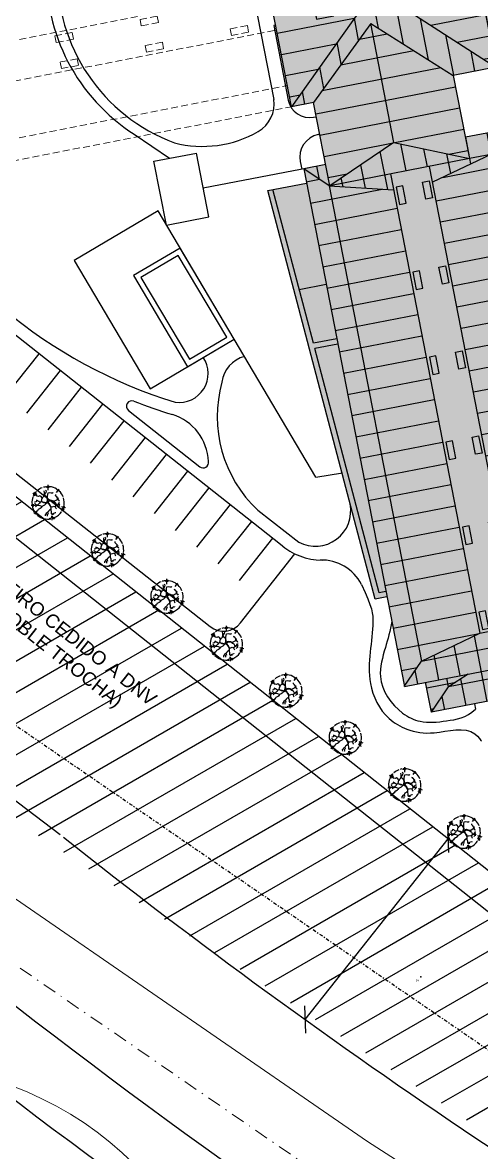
# Model space of a CAD drawing. Header units: millimetres. Extents: x -129 to 3172, y -143 to 919.
# Drawn here: x 1705.9 to 1748.2, y 573.7 to 678.1 of the extents above; entities that cross this region are included whole.
import ezdxf

# ---------------------------------------------------------------- set-up
doc = ezdxf.new("R2010")
doc.units = ezdxf.units.MM
doc.header["$LTSCALE"] = 0.1
doc.linetypes.add('DASHDOT', pattern=[25.4, 12.7, -6.35, 0, -6.35])
doc.linetypes.add('HIDDEN', pattern=[9.525, 6.35, -3.175])
for name, color, linetype in [('01', 1, 'Continuous'), ('02', 2, 'Continuous'), ('04', 5, 'Continuous'), ('1', 1, 'Continuous'), ('CALLES INTERNAS', 1, 'Continuous'), ('entorno', 1, 'Continuous'), ('INTERMEDIA', 7, 'Continuous'), ('LAYER2', 252, 'Continuous'), ('LINEA_TENSION', 200, 'Continuous'), ('NOMEPUNTO', 7, 'Continuous'), ('PAVIMENTO', 3, 'Continuous'), ('PUNTI', 7, 'Continuous')]:
    doc.layers.add(name, color=color, linetype=linetype)
doc.styles.add('ARIAL', font='arial.ttf')
doc.styles.get("Standard").update_dxf_attribs({"font": 'arial.ttf'})
pattern_1 = [(30, (2516280.6279, 5757739.698), (-1.25, 2.1650635095), [])]

# ---------------------------------------------------------------- blocks, each defined once
blk = doc.blocks.new('Arpln016')
at = {"color": 0}
for p, q in [((-0.423, 0.384), (-0.464, 0.443)), ((-0.412, 0.414), (-0.441, 0.45)), ((0.112, 0.626), (0.111, 0.573)), ((0.146, 0.629), (0.128, 0.528)), ((0.18, 0.641), (0.137, 0.472)), ((0.225, 0.594), (0.192, 0.533)), ((0.442, 0.473), (0.324, 0.353)), ((0.378, 0.489), (0.346, 0.465)), ((0.398, 0.47), (0.35, 0.419)), ((0.453, 0.437), (0.389, 0.381)), ((-0.521, 0.277), (-0.562, 0.304)), ((-0.491, 0.282), (-0.561, 0.345)), ((-0.412, 0.303), (-0.533, 0.418)), ((-0.423, 0.28), (-0.533, 0.356)), ((0.451, 0.408), (0.427, 0.386)), ((0.686, 0.056), (0.488, 0.037)), ((0.672, 0.036), (0.525, 0.022)), ((0.665, -0.008), (0.554, 0.006)), ((0.64, 0.091), (0.571, 0.084)), ((0.617, 0.124), (0.589, 0.118)), ((-0.579, -0.116), (-0.67, -0.139)), ((-0.554, -0.187), (-0.65, -0.183)), ((-0.491, -0.227), (-0.641, -0.288)), ((-0.59, -0.096), (-0.624, -0.1)), ((-0.528, -0.146), (-0.621, -0.166)), ((-0.532, -0.206), (-0.612, -0.239)), ((-0.532, -0.278), (-0.578, -0.292)), ((0.436, -0.544), (0.31, -0.385)), ((0.457, -0.459), (0.431, -0.433)), ((0.647, -0.04), (0.601, -0.034)), ((0.625, -0.069), (0.612, -0.067)), ((-0.033, -0.639), (-0.034, -0.608)), ((-0.022, -0.666), (-0.02, -0.594)), ((0.006, -0.676), (0.008, -0.515)), ((0.024, -0.645), (0.024, -0.61)), ((0.051, -0.646), (0.047, -0.597)), ((0.366, -0.54), (0.342, -0.493)), ((0.391, -0.539), (0.35, -0.464)), ((0.435, -0.488), (0.392, -0.435))]:
    blk.add_line(p, q, dxfattribs=at)
for points in [[(-0.216, 0.292), (-0.196, 0.352), (-0.196, 0.419), (-0.227, 0.452)], [(0.083, 0.319), (0.116, 0.372), (0.139, 0.426), (0.128, 0.476), (0.128, 0.491)], [(-0.396, 0.212), (-0.419, 0.156), (-0.45, 0.105), (-0.471, 0.097)], [(0.01, 0.008), (-0.042, 0.002), (-0.096, 0.023), (-0.16, 0.044), (-0.21, 0.088), (-0.26, 0.144), (-0.311, 0.18), (-0.353, 0.233), (-0.407, 0.206), (-0.442, 0.192)], [(-0.351, 0.23), (-0.4, 0.242), (-0.411, 0.251)], [(-0.177, 0.035), (-0.227, -0.001), (-0.26, -0.051), (-0.309, -0.066), (-0.361, -0.033), (-0.394, -0.028)], [(-0.243, 0.352), (-0.287, 0.405), (-0.287, 0.414)], [(-0.233, 0.124), (-0.216, 0.18), (-0.206, 0.23), (-0.216, 0.292), (-0.266, 0.319), (-0.268, 0.325)], [(-0.004, -0.017), (-0.027, -0.025), (-0.077, -0.001), (-0.129, 0.014), (-0.181, 0.041), (-0.222, 0.094), (-0.235, 0.126)], [(0.031, 0.038), (0.043, 0.088), (0.055, 0.139), (0.072, 0.189), (0.101, 0.242), (0.095, 0.292), (0.103, 0.342), (0.107, 0.352)], [(0.033, 0.038), (0.082, 0.07), (0.132, 0.088), (0.182, 0.097), (0.232, 0.115), (0.238, 0.126)], [(0.033, 0.041), (0.033, 0.044)], [(0.037, 0.023), (0.066, 0.044), (0.118, 0.065), (0.174, 0.088), (0.226, 0.105), (0.257, 0.156), (0.248, 0.206), (0.255, 0.257), (0.261, 0.307), (0.311, 0.334), (0.338, 0.363)], [(0.037, 0.023), (0.057, -0.028), (0.078, -0.081), (0.116, -0.131), (0.17, -0.149), (0.221, -0.151), (0.273, -0.164), (0.303, -0.22), (0.305, -0.273), (0.33, -0.326), (0.373, -0.318)], [(0.103, 0.248), (0.164, 0.265), (0.232, 0.301), (0.274, 0.355), (0.288, 0.405)], [(0.228, 0.1), (0.259, 0.046), (0.286, -0.015), (0.35, -0.039), (0.41, -0.033), (0.438, 0.023), (0.487, 0.044), (0.504, 0.046)], [(0.259, 0.159), (0.311, 0.171), (0.363, 0.174), (0.412, 0.185), (0.381, 0.236), (0.417, 0.286), (0.419, 0.289)], [(0.313, 0.337), (0.367, 0.328), (0.394, 0.316)], [(-0.4, -0.108), (-0.407, -0.158), (-0.426, -0.188)], [(-0.376, -0.208), (-0.423, -0.19)], [(0.025, -0.007), (0.023, -0.057), (0.029, -0.108), (-0.007, -0.158), (-0.067, -0.178), (-0.118, -0.19), (-0.168, -0.188), (-0.22, -0.185), (-0.276, -0.161), (-0.326, -0.167), (-0.374, -0.208), (-0.388, -0.252)], [(-0.307, -0.066), (-0.309, -0.119), (-0.326, -0.175), (-0.334, -0.226), (-0.337, -0.279), (-0.347, -0.297)], [(-0.106, -0.188), (-0.158, -0.232), (-0.177, -0.282), (-0.202, -0.338), (-0.259, -0.344), (-0.295, -0.329)], [(-0.243, -0.342), (-0.189, -0.35), (-0.21, -0.398)], [(-0.004, -0.018), (0.008, -0.069), (-0.004, -0.122), (-0.056, -0.151), (-0.106, -0.175), (-0.156, -0.178), (-0.206, -0.188), (-0.218, -0.185)], [(-0.2, -0.335), (-0.171, -0.385), (-0.12, -0.401), (-0.059, -0.403), (-0.038, -0.442)], [(-0.173, -0.388), (-0.17, -0.424)], [(0.029, -0.007), (0.044, -0.06), (0.08, -0.11), (0.132, -0.151), (0.185, -0.155), (0.236, -0.161), (0.255, -0.164)], [(0.135, -0.155), (0.174, -0.205), (0.209, -0.255), (0.238, -0.312), (0.196, -0.362), (0.147, -0.385), (0.097, -0.424), (0.099, -0.448)], [(0.28, -0.015), (0.29, -0.075), (0.274, -0.128), (0.313, -0.188), (0.354, -0.238), (0.396, -0.282)]]:
    blk.add_lwpolyline(points, dxfattribs=at)
for centre, radius, start, end in [((0, -0.011), 0.622, 83.5054, 132.0912), ((0, -0.011), 0.622, 55.3181, 66.4192), ((0, -0.011), 0.622, 152.402, 184.6709), ((0, -0.011), 0.622, 16.5005, 40.702), ((0, -0.011), 0.622, 208.935, 235.868), ((0.002, -0.044), 0.0755, 269.4366, 270.2669), ((0, -0.011), 0.622, 317.9939, 324.9207), ((-0.002, -0.012), 0.622, 329.2549, 349.861), ((-0.002, -0.012), 0.622, 240.5954, 264.9599), ((0, -0.011), 0.622, 275.1155, 302.961)]:
    blk.add_arc(centre, radius, start, end, dxfattribs=at)
blk = doc.blocks.new('planta techos HLA')
at = {"layer": '1', "ltscale": 0.1}
h = blk.add_hatch(dxfattribs=at)
h.set_pattern_fill('_USER', color=252, scale=2, angle=90, style=0, pattern_type=0)
h.set_pattern_definition([(90, (8713.4535, 820.8604), (-2, 1e-16), [])])
h.paths.add_polyline_path([(16.95, 62.04), (3.73, 62.04), (5.73, 60.04), (14.95, 60.04)])
h.paths.add_polyline_path([(14.95, 60.04), (14.95, 60.04), (5.73, 60.04), (7.73, 59.22), (12.95, 59.22)])
h.paths.add_polyline_path([(18.4, 59.22), (1.73, 59.22), (3.73, 57.22), (16.4, 57.22)])
h.paths.add_polyline_path([(16.4, 57.22), (3.73, 57.22), (7.5, 55.72), (11.18, 55.72)])
h.paths.add_polyline_path([(38.59, 30.46), (28.7, 30.46), (28.7, 30.12), (28.65, 30.12), (28.65, 30.46), (25.39, 30.46), (31.99, 27.26)])
h.paths.add_polyline_path([(31.99, 27.26), (25.39, 24.06), (38.59, 24.06)])
h.paths.add_polyline_path([(72.95, 19.22), (24.23, 19.22), (26.23, 17.22), (70.95, 17.22)])
h.paths.add_polyline_path([(70.95, 17.22), (26.23, 17.22), (27.73, 11.45), (69.45, 11.45)])
h.paths.add_polyline_path([(69.45, 7.77), (27.73, 7.77), (26.23, 2), (70.95, 2)])
h.paths.add_polyline_path([(70.94, 2), (26.23, 2), (24.23, 0), (72.94, 0)])
h.paths.add_polyline_path([(75.77, 17.21), (72.95, 17.21), (72.95, 15.21), (73.77, 15.21)])
h.paths.add_polyline_path([(73.77, 15.21), (72.95, 15.21), (72.95, 13.21)])
h.paths.add_polyline_path([(72.95, 6), (72.95, 4), (73.77, 4)])
h.paths.add_polyline_path([(73.77, 4), (72.95, 4), (72.95, 2), (75.77, 2)])
h.paths.add_polyline_path([(18.4, 19.22), (0, 19.22), (9.2, 9.61)])
h.paths.add_polyline_path([(10.26, 15.42), (10.88, 15.42), (10.88, 13.8), (10.26, 13.8)], flags=16)
h.paths.add_polyline_path([(8.42, 15.42), (8.42, 13.8), (7.8, 13.8), (7.8, 15.42)], flags=16)
h.paths.add_polyline_path([(9.2, 9.61), (0, 0), (18.4, 0)])
h.paths.add_polyline_path([(8.42, 5.42), (8.42, 3.8), (7.8, 3.8), (7.8, 5.42)], flags=16)
h.paths.add_polyline_path([(10.26, 5.42), (10.88, 5.42), (10.88, 3.8), (10.26, 3.8)], flags=16)
h.paths.add_polyline_path([(0, 18.26), (-1.78, 18.26), (1.02, 9.62), (8.3, 9.62)])
h.paths.add_polyline_path([(8.31, 9.61), (8.3, 9.62), (1.02, 9.62), (-1.78, 0.97), (0, 0.97)])
h.paths.add_polyline_path([(23.43, 8.64), (12.24, 8.64), (18.4, 2.07), (26.23, 2.07)])
h.paths.add_polyline_path([(26.23, 15.21), (18.4, 15.21), (12.24, 8.64), (23.43, 8.64)])
h = blk.add_hatch(dxfattribs=at)
h.set_pattern_fill('_USER', color=252, scale=2, style=0, pattern_type=0)
h.set_pattern_definition([(0, (8718.9627, 880.0804), (0, 2), [])])
h.paths.add_polyline_path([(25.39, 30.46), (25.39, 24.06), (31.99, 27.26)])
h.paths.add_polyline_path([(38.59, 30.46), (31.99, 27.26), (38.59, 24.06)])
h.paths.add_polyline_path([(26.23, 17.22), (24.23, 19.22), (24.23, 15.21), (26.23, 15.21)])
h.paths.add_polyline_path([(26.23, 17.22), (26.23, 15.21), (26.23, 11.45), (27.73, 11.45)])
h.paths.add_polyline_path([(27.73, 7.77), (26.23, 7.77), (26.23, 2.07), (26.23, 2)])
h.paths.add_polyline_path([(26.23, 15.21), (23.43, 8.64), (26.23, 2.07)])
h.paths.add_polyline_path([(26.23, 2), (26.23, 2.07), (24.23, 2.07), (24.23, 0)])
h.paths.add_polyline_path([(18.4, 15.21), (18.4, 19.22), (9.2, 9.61), (18.4, 0), (18.4, 2.07), (12.24, 8.64)])
h.paths.add_polyline_path([(0, 19.22), (0, 18.26), (8.31, 9.61), (0, 0.97), (0, 0), (9.2, 9.61)])
h.paths.add_polyline_path([(1.02, 9.62), (-1.78, 18.26), (-1.78, 12.65), (-1.11, 12.65), (-1.11, 12.6), (-1.78, 12.6), (-1.78, 0.97)])
h.paths.add_polyline_path([(5.73, 60.04), (3.73, 62.04), (3.73, 59.22), (5.73, 59.22)])
h.paths.add_polyline_path([(5.73, 60.04), (5.73, 59.22), (7.73, 59.22)])
h.paths.add_polyline_path([(14.95, 60.04), (12.95, 59.22), (14.95, 59.22)])
h.paths.add_polyline_path([(16.95, 62.04), (14.95, 60.04), (14.95, 59.22), (16.95, 59.22)])
h.paths.add_polyline_path([(1.73, 19.22), (7.5, 19.22), (7.5, 55.72), (3.73, 57.22), (1.73, 59.22)])
h.paths.add_polyline_path([(11.18, 19.22), (11.18, 55.72), (16.4, 57.22), (18.4, 59.22), (18.4, 19.22)])
h.paths.add_polyline_path([(72.95, 19.22), (72.95, 13.21), (73.77, 15.21), (75.77, 17.21), (75.77, 2), (73.77, 4), (72.95, 6), (72.95, -0.01), (70.95, 2), (69.45, 7.77), (69.45, 11.45), (70.95, 17.22)])
at = {"color": 253, "linetype": 'HIDDEN', "lineweight": 20}
for p, q in [((3.73, -30), (7.5, -28.5)), ((11.18, -28.5), (16.4, -30)), ((1.73, -32), (3.73, -30)), ((18.4, -32), (16.4, -30)), ((12.95, -32), (14.95, -32.82)), ((3.73, -34.82), (5.73, -32.82)), ((16.95, -34.82), (14.95, -32.82))]:
    blk.add_line(p, q, dxfattribs=at)
for points in [[(1.73, 0), (1.73, -32), (18.4, -32), (18.4, 0)], [(3.73, 0), (3.73, -30), (16.4, -30), (16.4, 0)], [(7.5, 0), (7.5, -28.5), (11.18, -28.5), (11.18, 0)], [(3.73, -32), (3.73, -34.82), (16.95, -34.82), (16.95, -32)], [(5.73, -32), (5.73, -32.82), (14.95, -32.82), (14.95, -32)]]:
    blk.add_lwpolyline(points, dxfattribs=at)
for points in [[(7.8, -2.58), (8.42, -2.58), (8.42, -4.2), (7.8, -4.2)], [(10.88, -2.58), (10.26, -2.58), (10.26, -4.2), (10.88, -4.2)], [(7.8, -10.58), (8.42, -10.58), (8.42, -12.2), (7.8, -12.2)], [(10.88, -10.58), (10.26, -10.58), (10.26, -12.2), (10.88, -12.2)], [(7.8, -18.58), (8.42, -18.58), (8.42, -20.2), (7.8, -20.2)], [(10.88, -18.58), (10.26, -18.58), (10.26, -20.2), (10.88, -20.2)], [(7.8, -26.58), (8.42, -26.58), (8.42, -28.2), (7.8, -28.2)], [(10.88, -26.58), (10.26, -26.58), (10.26, -28.2), (10.88, -28.2)]]:
    blk.add_lwpolyline(points, close=True, dxfattribs=at)
at = {"layer": '01', "ltscale": 0.5}
for p, q in [((3.73, 62.04), (5.73, 60.04)), ((16.95, 62.04), (14.95, 60.04)), ((7.73, 59.22), (5.73, 60.04)), ((12.95, 59.22), (14.95, 60.04)), ((75.77, 17.21), (73.77, 15.21)), ((72.95, 13.21), (73.77, 15.21)), ((72.95, 6), (73.77, 4)), ((75.77, 2), (73.77, 4))]:
    blk.add_line(p, q, dxfattribs=at)
for points in [[(3.73, 59.22), (3.73, 62.04), (16.95, 62.04), (16.95, 59.22)], [(5.73, 59.22), (5.73, 60.04), (14.95, 60.04), (14.95, 59.22)], [(72.95, 17.21), (75.77, 17.21), (75.77, 2), (72.95, 2)], [(72.95, 15.21), (73.77, 15.21), (73.77, 4), (72.95, 4)]]:
    blk.add_lwpolyline(points, dxfattribs=at)
at = {"layer": '02', "ltscale": 0.5}
for p, q in [((1.73, 59.22), (3.73, 57.22)), ((18.4, 59.22), (16.4, 57.22)), ((3.73, 57.22), (7.5, 55.72)), ((11.18, 55.72), (16.4, 57.22)), ((26.23, 17.22), (24.23, 19.22)), ((72.95, 19.22), (70.95, 17.22)), ((26.23, 17.22), (27.73, 11.45)), ((70.95, 17.22), (69.45, 11.45)), ((26.23, 2), (27.73, 7.77)), ((70.95, 1.99), (69.45, 7.77)), ((26.23, 2), (24.23, 0)), ((72.95, -0.01), (70.95, 1.99))]:
    blk.add_line(p, q, dxfattribs=at)
for points in [[(1.73, 19.22), (1.73, 59.22), (18.4, 59.22), (18.4, 19.22)], [(3.73, 19.22), (3.73, 57.22), (16.4, 57.22), (16.4, 19.22)], [(7.5, 19.22), (7.5, 55.72), (11.18, 55.72), (11.18, 19.22)], [(24.23, 19.22), (24.23, 15.21)], [(24.23, 0), (72.95, 0), (72.95, 19.22), (24.23, 19.22)], [(26.23, 2.07), (26.23, 2), (70.95, 2), (70.95, 17.22), (26.23, 17.22), (26.23, 15.21)], [(26.23, 7.77), (69.45, 7.77), (69.45, 11.45), (26.23, 11.45)], [(24.23, 2.07), (24.23, 0)]]:
    blk.add_lwpolyline(points, dxfattribs=at)
for points in [[(7.8, 55.42), (8.42, 55.42), (8.42, 53.8), (7.8, 53.8)], [(10.88, 55.42), (10.26, 55.42), (10.26, 53.8), (10.88, 53.8)], [(7.8, 47.42), (8.42, 47.42), (8.42, 45.8), (7.8, 45.8)], [(10.88, 47.42), (10.26, 47.42), (10.26, 45.8), (10.88, 45.8)], [(7.8, 39.42), (8.42, 39.42), (8.42, 37.8), (7.8, 37.8)], [(10.88, 39.42), (10.26, 39.42), (10.26, 37.8), (10.88, 37.8)], [(7.8, 31.42), (8.42, 31.42), (8.42, 29.8), (7.8, 29.8)], [(10.88, 31.42), (10.26, 31.42), (10.26, 29.8), (10.88, 29.8)], [(7.8, 23.42), (8.42, 23.42), (8.42, 21.8), (7.8, 21.8)], [(10.88, 23.42), (10.26, 23.42), (10.26, 21.8), (10.88, 21.8)], [(27.53, 11.15), (29.15, 11.15), (29.15, 10.53), (27.53, 10.53)], [(35.53, 11.15), (37.15, 11.15), (37.15, 10.53), (35.53, 10.53)], [(43.53, 11.15), (45.15, 11.15), (45.15, 10.53), (43.53, 10.53)], [(51.53, 11.15), (53.15, 11.15), (53.15, 10.53), (51.53, 10.53)], [(59.53, 11.15), (61.15, 11.15), (61.15, 10.53), (59.53, 10.53)], [(67.53, 11.15), (69.15, 11.15), (69.15, 10.53), (67.53, 10.53)], [(27.53, 8.07), (29.15, 8.07), (29.15, 8.69), (27.53, 8.69)], [(35.53, 8.07), (37.15, 8.07), (37.15, 8.69), (35.53, 8.69)], [(43.53, 8.07), (45.15, 8.07), (45.15, 8.69), (43.53, 8.69)], [(51.53, 8.07), (53.15, 8.07), (53.15, 8.69), (51.53, 8.69)], [(59.53, 8.07), (61.15, 8.07), (61.15, 8.69), (59.53, 8.69)], [(67.53, 8.07), (69.15, 8.07), (69.15, 8.69), (67.53, 8.69)]]:
    blk.add_lwpolyline(points, close=True, dxfattribs=at)
at = {"layer": '04', "ltscale": 0.5}
for p, q in [((0, 0), (18.4, 19.22)), ((0, 19.22), (18.4, 0)), ((1.02, 9.62), (-1.78, 18.26)), ((8.3, 9.62), (0, 18.26)), ((12.24, 8.64), (18.4, 15.21)), ((23.43, 8.64), (26.23, 15.21)), ((1.02, 9.62), (-1.78, 0.97)), ((8.3, 9.6), (0, 0.97)), ((1.02, 9.62), (8.3, 9.62)), ((23.43, 8.64), (12.24, 8.64)), ((12.24, 8.64), (18.4, 2.07)), ((23.43, 8.64), (26.23, 2.07))]:
    blk.add_line(p, q, dxfattribs=at)
for points in [[(0, 18.26), (0, 19.22), (18.4, 19.22), (18.4, 15.21)], [(0, 18.26), (-1.78, 18.26), (-1.78, 0.97), (0, 0.97)], [(18.4, 15.21), (26.23, 15.21), (26.23, 2.07), (18.4, 2.07)], [(18.4, 2.07), (18.4, 0), (0, 0), (0, 0.97)]]:
    blk.add_lwpolyline(points, dxfattribs=at)
for points in [[(7.8, 15.42), (8.42, 15.42), (8.42, 13.8), (7.8, 13.8)], [(10.88, 15.42), (10.26, 15.42), (10.26, 13.8), (10.88, 13.8)], [(7.8, 5.42), (8.42, 5.42), (8.42, 3.8), (7.8, 3.8)], [(10.88, 5.42), (10.26, 5.42), (10.26, 3.8), (10.88, 3.8)]]:
    blk.add_lwpolyline(points, close=True, dxfattribs=at)
at = {"layer": '1', "ltscale": 0.05}
for p, q in [((25.39, 30.46), (38.59, 24.06)), ((38.59, 30.46), (25.39, 24.06)), ((25.39, 22.26), (25.39, 19.22)), ((25.39, 22.26), (60.45, 22.26)), ((25.39, 22.26), (25.39, 19.22)), ((60.45, 19.22), (60.45, 22.26)), ((25.89, 21.76), (25.89, 19.22)), ((25.89, 21.76), (59.95, 21.76)), ((59.95, 19.22), (59.95, 21.76)), ((35.1, -2.53), (35.1, 0)), ((40.23, 0), (40.23, -2.19)), ((40.73, 0), (40.73, -2.16))]:
    blk.add_line(p, q, dxfattribs=at)
for points in [[(25.39, 24.06), (25.39, 30.46), (38.59, 30.46), (38.59, 24.06), (25.39, 24.06)], [(64.53, 0), (64.53, -1.1), (25.58, -3.65), (25.58, 0)], [(64.03, 0), (64.03, -0.64), (40.73, -2.16)], [(40.23, -2.19), (25.58, -3.15), (25.58, -3.15)]]:
    blk.add_lwpolyline(points, dxfattribs=at)
for points in [[(25.55, 22.26), (34.31, 22.26), (34.31, 24.06), (25.55, 24.06)], [(25.6, 22.31), (34.26, 22.31), (34.26, 24.01), (25.6, 24.01)]]:
    blk.add_lwpolyline(points, close=True, dxfattribs=at)

msp = doc.modelspace()

# ---------------------------------------------------------------- hatches: boundary and pattern name
at = {"ltscale": 0.1, "true_color": 0x7e98e7}
msp.add_hatch(color=161, dxfattribs=at).paths.add_polyline_path([(1727.806, 690.299), (1744.78, 693.6), (1745.12, 691.855), (1746.059, 692.038), (1746.39, 690.34), (1785.654, 697.975), (1786.036, 696.01), (1788.804, 696.549), (1791.327, 683.573), (1788.559, 683.035), (1788.836, 681.612), (1745.635, 673.211), (1746.748, 667.488), (1750.684, 668.253), (1750.906, 667.115), (1753.89, 667.695), (1753.921, 667.538), (1755.638, 667.872), (1755.687, 667.882), (1755.657, 668.039), (1761.939, 669.26), (1764.459, 656.304), (1758.176, 655.082), (1757.359, 659.285), (1755.592, 658.941), (1760.582, 633.28), (1757.598, 632.699), (1759.984, 620.429), (1758.007, 620.045), (1758.546, 617.277), (1743.619, 614.374), (1743.081, 617.142), (1741.104, 616.758), (1739.497, 625.022), (1738.426, 624.814), (1728.489, 662.562), (1732.076, 663.259), (1731.818, 664.585), (1733.85, 664.98), (1732.737, 670.703), (1730.705, 670.307), (1727.193, 688.369), (1728.145, 688.554)])
msp.add_hatch(color=161, dxfattribs=at).paths.add_polyline_path([(1727.806, 690.299), (1744.78, 693.6), (1745.12, 691.855), (1746.059, 692.038), (1746.39, 690.34), (1785.654, 697.975), (1786.036, 696.01), (1788.804, 696.549), (1791.327, 683.573), (1788.559, 683.035), (1788.836, 681.612), (1745.635, 673.211), (1746.748, 667.488), (1750.684, 668.253), (1750.906, 667.115), (1753.89, 667.695), (1753.921, 667.538), (1755.638, 667.872), (1755.687, 667.882), (1755.657, 668.039), (1761.939, 669.26), (1764.459, 656.304), (1758.176, 655.082), (1757.359, 659.285), (1755.592, 658.941), (1760.582, 633.28), (1757.598, 632.699), (1759.984, 620.429), (1758.007, 620.045), (1758.546, 617.277), (1743.619, 614.374), (1743.081, 617.142), (1741.104, 616.758), (1739.497, 625.022), (1738.426, 624.814), (1728.489, 662.562), (1732.076, 663.259), (1731.818, 664.585), (1733.85, 664.98), (1732.737, 670.703), (1730.705, 670.307), (1727.193, 688.369), (1728.145, 688.554)])
at = {"layer": 'LAYER2'}
h = msp.add_hatch(dxfattribs=at)
h.set_pattern_fill('_USER', color=256, scale=2.5, angle=30, style=0, pattern_type=0)
h.set_pattern_definition(pattern_1)
edge = h.paths.add_edge_path()
edge.add_line((1789.72, 548.271), (1802.424, 557.345))
edge.add_line((1802.424, 557.345), (1646.222, 680.979))
edge.add_arc((1567.869, 611.08), 105, 41.73637, 93.37305)
edge.add_line((1561.691, 715.898), (1523.01, 726.756))
edge.add_line((1523.01, 726.756), (1504.747, 717.855))
edge.add_line((1504.747, 717.855), (1518.035, 712.573))
edge.add_line((1518.035, 712.573), (1560.157, 700.749))
edge.add_arc((1567.869, 611.08), 90, 40.94076, 94.91563, ccw=False)
edge.add_line((1635.854, 670.055), (1789.72, 548.271))
edge.add_line((1789.72, 548.271), (1789.72, 548.271))
h = msp.add_hatch(dxfattribs=at)
h.set_pattern_fill('_USER', color=256, scale=2.5, angle=30, style=0, pattern_type=0)
h.set_pattern_definition(pattern_1)
edge = h.paths.add_edge_path()
edge.add_line((1789.72, 548.271), (1802.424, 557.345))
edge.add_line((1802.424, 557.345), (1646.222, 680.979))
edge.add_arc((1567.869, 611.08), 105, 41.73637, 93.37305)
edge.add_line((1561.691, 715.898), (1523.01, 726.756))
edge.add_line((1523.01, 726.756), (1504.747, 717.855))
edge.add_line((1504.747, 717.855), (1518.035, 712.573))
edge.add_line((1518.035, 712.573), (1560.157, 700.749))
edge.add_arc((1567.869, 611.08), 90, 40.94076, 94.91563, ccw=False)
edge.add_line((1635.854, 670.055), (1789.72, 548.271))
edge.add_line((1789.72, 548.271), (1789.72, 548.271))

# ---------------------------------------------------------------- linework, layer by layer
at = {"lineweight": 13}
msp.add_lwpolyline([(1500.303, 709.363), (1586.173, 689.472, -0.1634189), (1642.995, 657.55), (1665.508, 632.644), (1703.389, 598.357), (1737.719, 574.711), (1814.565, 525.273, 0.1438996), (1825.386, 522.093), (2143.866, 522.093)], format="xyb", dxfattribs=at)
msp.add_lwpolyline([(1500.303, 709.363), (1586.173, 689.472, -0.1634189), (1642.995, 657.55), (1665.508, 632.644), (1703.389, 598.357), (1737.719, 574.711), (1814.565, 525.273, 0.1438996), (1825.386, 522.093), (2143.866, 522.093)], format="xyb", dxfattribs=at)
at = {"linetype": 'DASHDOT', "lineweight": 13}
msp.add_lwpolyline([(1816.485, 518.093), (1734.948, 570.548), (1700.28, 594.427), (1661.967, 629.105), (1639.286, 654.197, 0.1636776), (1585.143, 684.578), (1500.303, 704.231)], format="xyb", dxfattribs=at)
msp.add_lwpolyline([(1816.485, 518.093), (1734.948, 570.548), (1700.28, 594.427), (1661.967, 629.105), (1639.286, 654.197, 0.1636776), (1585.143, 684.578), (1500.303, 704.231)], format="xyb", dxfattribs=at)
at = {"color": 0}
for points in [[(1745.086, 603.944), (1745.186, 601.426)], [(1745.136, 602.685), (1731.93, 585.999)], [(1731.88, 587.258), (1731.98, 584.741)]]:
    msp.add_lwpolyline(points, dxfattribs=at)
at = {"lineweight": 13}
msp.add_circle((1694.2, 550.712), 31.022, dxfattribs=at)
msp.add_circle((1694.2, 550.712), 31.022, dxfattribs=at)
at = {"layer": 'CALLES INTERNAS'}
for points in [[(1802.424, 557.345), (1646.222, 680.979, 0.229199), (1561.691, 715.898), (1523.01, 726.756)], [(1802.424, 557.345), (1646.222, 680.979, 0.229199), (1561.691, 715.898), (1523.01, 726.756)], [(1802.424, 557.345), (1646.222, 680.979, 0.229199), (1561.691, 715.898), (1523.01, 726.756)], [(1802.424, 557.345), (1646.222, 680.979, 0.229199), (1561.691, 715.898), (1523.01, 726.756)], [(1811.866, 698.274), (1811.866, 563.491, -0.2422073), (1809.353, 558.609), (1806.004, 556.216, -0.3341129), (1798.793, 556.394), (1644.155, 678.789, 0.2311551), (1561.369, 712.873), (1518.954, 724.779)], [(1811.866, 698.274), (1811.866, 563.491, -0.2422073), (1809.353, 558.609), (1806.004, 556.216, -0.3341129), (1798.793, 556.394), (1644.155, 678.789, 0.2311551), (1561.369, 712.873), (1518.954, 724.779)], [(1811.866, 698.274), (1811.866, 563.491, -0.2422073), (1809.353, 558.609), (1806.004, 556.216, -0.3341129), (1798.793, 556.394), (1644.155, 678.789, 0.2311551), (1561.369, 712.873), (1518.954, 724.779)], [(1811.866, 698.274), (1811.866, 563.491, -0.2422073), (1809.353, 558.609), (1806.004, 556.216, -0.3341129), (1798.793, 556.394), (1644.155, 678.789, 0.2311551), (1561.369, 712.873), (1518.954, 724.779)]]:
    msp.add_lwpolyline(points, format="xyb", dxfattribs=at)
at = {"layer": 'entorno', "ltscale": 0.05}
for p, q in [((1727.255, 680.272), (1729.06, 670.991)), ((1727.255, 680.272), (1729.06, 670.991)), ((1655.053, 676.06), (1723.174, 622.297, 0)), ((1655.053, 676.06), (1723.174, 622.297, 0)), ((1672.066, 675.372), (1729.681, 629.901, 0)), ((1672.066, 675.372), (1729.681, 629.901, 0)), ((1716.175, 667.775), (1719.419, 665.549)), ((1716.175, 667.775), (1719.419, 665.549)), ((1704.293, 643.569), (1707.39, 647.493)), ((1704.293, 643.569), (1707.39, 647.493)), ((1706.255, 642.02), (1709.353, 645.945)), ((1706.255, 642.02), (1709.353, 645.945)), ((1708.217, 640.471), (1711.315, 644.396)), ((1708.217, 640.471), (1711.315, 644.396)), ((1710.18, 638.922), (1713.277, 642.847)), ((1710.18, 638.922), (1713.277, 642.847)), ((1715.637, 642.259, 0), (1722.222, 637.062, 0)), ((1715.637, 642.259, 0), (1722.222, 637.062, 0)), ((1712.142, 637.373), (1715.24, 641.298)), ((1712.142, 637.373), (1715.24, 641.298)), ((1714.105, 635.825), (1717.202, 639.749)), ((1714.105, 635.825), (1717.202, 639.749)), ((1716.067, 634.276), (1719.165, 638.201)), ((1716.067, 634.276), (1719.165, 638.201)), ((1718.03, 632.727), (1721.127, 636.652)), ((1718.03, 632.727), (1721.127, 636.652)), ((1719.992, 631.178), (1723.09, 635.103)), ((1719.992, 631.178), (1723.09, 635.103)), ((1721.955, 629.629), (1725.052, 633.554)), ((1721.955, 629.629), (1725.052, 633.554)), ((1723.917, 628.081), (1727.015, 632.005)), ((1723.917, 628.081), (1727.015, 632.005)), ((1725.88, 626.532), (1728.977, 630.457)), ((1725.88, 626.532), (1728.977, 630.457)), ((1725.983, 622.628), (1731.015, 629.004)), ((1725.983, 622.628), (1731.015, 629.004)), ((1747.578, 615.144, 0), (1747.674, 614.653, 0)), ((1747.578, 615.144, 0), (1747.674, 614.653, 0))]:
    msp.add_line(p, q, dxfattribs=at)
at = {"layer": 'entorno', "ltscale": 0.1}
for p, q in [((1733.154, 667.748), (1733.306, 667.777)), ((1733.154, 667.748), (1733.306, 667.777)), ((1717.99, 665.271), (1721.916, 666.034)), ((1717.99, 665.271), (1721.916, 666.034)), ((1723.061, 660.145), (1721.916, 666.034)), ((1723.061, 660.145), (1721.916, 666.034)), ((1719.135, 659.381), (1717.99, 665.271)), ((1719.135, 659.381), (1717.99, 665.271)), ((1731.5, 665.24), (1731.635, 664.549)), ((1731.5, 665.24), (1731.635, 664.549)), ((1732.309, 664.68), (1722.548, 662.782)), ((1732.309, 664.68), (1722.548, 662.782)), ((1719.135, 659.381), (1723.061, 660.145)), ((1719.135, 659.381), (1723.061, 660.145)), ((1732.94, 636.098, 0), (1725.392, 648.846, 0)), ((1732.94, 636.098, 0), (1725.392, 648.846, 0)), ((1732.94, 636.098, 0), (1735.4, 636.507)), ((1732.94, 636.098, 0), (1735.4, 636.507))]:
    msp.add_line(p, q, dxfattribs=at)
at = {"layer": 'entorno'}
msp.add_line((1727.574, 633.032, 0), (1731.362, 630.083, 0), dxfattribs=at)
msp.add_line((1727.574, 633.032, 0), (1731.362, 630.083, 0), dxfattribs=at)
at = {"layer": 'entorno', "ltscale": 0.05}
msp.add_lwpolyline([(1729.239, 677.846), (1729.057, 677.811), (1730.395, 670.926, 0.414212), (1732.739, 669.345), (1732.992, 669.394)], format="xyb", dxfattribs=at)
msp.add_lwpolyline([(1729.239, 677.846), (1729.057, 677.811), (1730.395, 670.926, 0.414212), (1732.739, 669.345), (1732.992, 669.394)], format="xyb", dxfattribs=at)
at = {"layer": 'entorno', "ltscale": 0.1, "elevation": 0}
for points in [[(1718.371, 660.704), (1710.627, 656.118), (1717.647, 644.261), (1725.392, 648.846)], [(1718.371, 660.704), (1710.627, 656.118), (1717.647, 644.261), (1725.392, 648.846)], [(1720.409, 657.262), (1716.107, 654.714), (1721.089, 646.299), (1725.392, 648.846)], [(1720.409, 657.262), (1716.107, 654.714), (1721.089, 646.299), (1725.392, 648.846)], [(1720.234, 656.577), (1716.792, 654.539), (1721.265, 646.984), (1724.707, 649.022)], [(1720.234, 656.577), (1716.792, 654.539), (1721.265, 646.984), (1724.707, 649.022)]]:
    msp.add_lwpolyline(points, close=True, dxfattribs=at)
at = {"layer": 'entorno', "ltscale": 0.05}
for centre, radius, start, end in [((1725.586, 682.539, 0), 17.508, 177.48778, 237.48496), ((1725.586, 682.539, 0), 17.508, 177.48778, 237.48496), ((1725.672, 682.538, 0), 16.601, 178.36458, 249.60247), ((1725.672, 682.538, 0), 16.601, 178.36458, 249.60247), ((1726.169, 670.566, 0), 2.922, 299.97309, 8.35869), ((1726.169, 670.566, 0), 2.922, 299.97309, 8.35869), ((1722.462, 676.995, 0), 10.343, 255.58165, 299.97309), ((1722.462, 676.995, 0), 10.343, 255.58165, 299.97309), ((1733.533, 686.877, 0), 45.921, 207.60814, 252.80307), ((1733.533, 686.877, 0), 45.921, 207.60814, 252.80307), ((1720.309, 645.673, 0), 2.687, 262.46458, 33.63659), ((1720.309, 645.673, 0), 2.687, 262.46458, 33.63659), ((1727.118, 644.477, 0), 2.88, 105.72076, 171.88711), ((1727.118, 644.477, 0), 2.88, 105.72076, 171.88711), ((1735.748, 641.701, 0), 11.915, 164.50884, 226.68308), ((1735.748, 641.701, 0), 11.915, 164.50884, 226.68308), ((1715.947, 642.651, 0), 0.5, 68.57421, 231.71898), ((1715.947, 642.651, 0), 0.5, 68.57421, 231.71898), ((1733.095, 686.35, 0), 46.443, 248.57421, 253.23256), ((1733.095, 686.35, 0), 46.443, 248.57421, 253.23256), ((1718.257, 637.333, 0), 4.771, 2.52974, 72.44054), ((1718.257, 637.333, 0), 4.771, 2.52974, 72.44054), ((1722.532, 637.454, 0), 0.5, 231.71898, 10.31631), ((1722.532, 637.454, 0), 0.5, 231.71898, 10.31631), ((1724.413, 623.867), 2, 231.71898, 321.71898), ((1724.413, 623.867), 2, 231.71898, 321.71898)]:
    msp.add_arc(centre, radius, start, end, dxfattribs=at)
at = {"layer": 'entorno', "ltscale": 0.1}
msp.add_arc((1733.607, 665.65), 2.146, 102.19297, 191.00589, dxfattribs=at)
msp.add_arc((1733.607, 665.65), 2.146, 102.19297, 191.00589, dxfattribs=at)
at = {"layer": 'entorno'}
for centre, radius, start, end in [((1732.886, 632.99, 0), 3.283, 242.33496, 11.10157), ((1732.886, 632.99, 0), 3.283, 242.33496, 11.10157), ((1733.507, 634.147, 0), 5.716, 227.97699, 270.05619), ((1733.507, 634.147, 0), 5.716, 227.97699, 270.05619), ((1733.477, 624.329, 0), 4.108, 26.83101, 91.97415), ((1733.477, 624.329, 0), 4.108, 26.83101, 91.97415)]:
    msp.add_arc(centre, radius, start, end, dxfattribs=at)
at = {"layer": 'entorno', "ltscale": 0.05}
for points, knots in [([(1737.142, 626.183, 0), (1738.163, 624.054, 0), (1738.397, 621.588, 0), (1737.261, 617.765, 0), (1739.099, 613.986, 0), (1741.474, 612.63, 0), (1743.959, 612.22, 0), (1747.255, 613.272, 0), (1748.227, 611.705), (1748.227, 611.705)], [0.097714, 0.097714, 0.097714, 0.097714, 2.1676817, 7.9889914, 11.6259315, 13.5373736, 15.9891752, 19.1923921, 20.3658963, 20.3658963, 20.3658963, 20.3658963]), ([(1737.142, 626.183, 0), (1738.163, 624.054, 0), (1738.397, 621.588, 0), (1737.261, 617.765, 0), (1739.099, 613.986, 0), (1741.474, 612.63, 0), (1743.959, 612.22, 0), (1747.255, 613.272, 0), (1748.227, 611.705), (1748.227, 611.705)], [0.097714, 0.097714, 0.097714, 0.097714, 2.1676817, 7.9889914, 11.6259315, 13.5373736, 15.9891752, 19.1923921, 20.3658963, 20.3658963, 20.3658963, 20.3658963]), ([(1739.951, 622.762, 0), (1739.818, 621.918, 0), (1739.305, 620.158, 0), (1738.446, 617.188, 0), (1740.271, 614.515, 0), (1742.716, 613.305, 0), (1744.983, 613.555, 0), (1746.819, 613.855, 0), (1747.674, 614.653, 0)], [2.4070886, 2.4070886, 2.4070886, 2.4070886, 4.5911756, 7.2527748, 11.2755672, 13.1354121, 15.5997417, 18.0961545, 18.0961545, 18.0961545, 18.0961545]), ([(1739.951, 622.762, 0), (1739.818, 621.918, 0), (1739.305, 620.158, 0), (1738.446, 617.188, 0), (1740.271, 614.515, 0), (1742.716, 613.305, 0), (1744.983, 613.555, 0), (1746.819, 613.855, 0), (1747.674, 614.653, 0)], [2.4070886, 2.4070886, 2.4070886, 2.4070886, 4.5911756, 7.2527748, 11.2755672, 13.1354121, 15.5997417, 18.0961545, 18.0961545, 18.0961545, 18.0961545])]:
    msp.add_open_spline(points, degree=3, knots=knots, dxfattribs=at)
at = {"layer": 'LINEA_TENSION', "linetype": 'DASHDOT', "ltscale": 0.25}
msp.add_lwpolyline([(1615.762, 674.636), (1805.185, 544.486)], dxfattribs=at)
at = {"layer": 'PAVIMENTO', "color": 0}
for centre, radius, start, end in [((1964.858, 943.804), 425.902, 224.80611, 233.13119), ((2077.008, 1066.102), 591.251, 231.586339, 240.745493), ((2077.008, 1066.102), 606.251, 231.586339, 244.564693), ((2141.992, 1153.45), 722.039, 232.068559, 241.705133)]:
    msp.add_arc(centre, radius, start, end, dxfattribs=at)
at = {"layer": 'PUNTI'}
msp.add_point((1742.635, 589.925), dxfattribs=at)

# ---------------------------------------------------------------- block references
for rotation in [281.0045284502502, 281.0045284502505]:
    msp.add_blockref('planta techos HLA', (1727.193, 688.369), dxfattribs=dict(rotation=rotation))
at = {"layer": 'INTERMEDIA', "color": 0, "linetype": 'ByBlock', "xscale": 2.409727144272622, "yscale": 2.409727144272622, "zscale": 2.409727144272622, "rotation": 141.6384216767121}
for p in [(1708.194, 633.701), (1708.194, 633.701), (1713.683, 629.357), (1713.683, 629.357), (1719.172, 625.012), (1719.172, 625.012), (1724.661, 620.668), (1724.661, 620.668), (1730.149, 616.324), (1730.149, 616.324), (1735.638, 611.979), (1735.638, 611.979), (1741.127, 607.635), (1741.127, 607.635), (1746.616, 603.291), (1746.616, 603.291)]:
    msp.add_blockref('Arpln016', p, dxfattribs=at)

# ---------------------------------------------------------------- texts
at = {"insert": (1700.593, 629.957), "char_height": 1.25, "width": 25.5661, "attachment_point": 1, "rotation": 321.63842, "style": 'ARIAL'}
msp.add_mtext('\\pi3.01071;RETIRO CEDIDO A DNV \\P\\pi5.39688;(DOBLE TROCHA)', dxfattribs=at)
msp.add_mtext('\\pi3.01071;RETIRO CEDIDO A DNV \\P\\pi5.39688;(DOBLE TROCHA)', dxfattribs=at)
at = {"layer": 'NOMEPUNTO'}
msp.add_text('14', height=0.2, rotation=1.85431, dxfattribs=at).set_placement((1742.148, 589.509))

doc.saveas('drawing.dxf')
